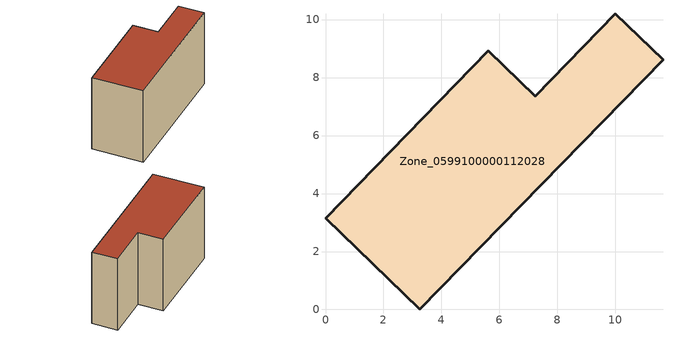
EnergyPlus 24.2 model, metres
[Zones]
Zone_0599100000112028
 floor ground (C_G): 3.25,0 0,3.15 5.62,8.92 7.23,7.36 10,10.21 11.64,8.62 z0
 wall outside (C_F): 3.25,0 11.64,8.62 10,10.21 7.23,7.36 5.62,8.92 0,3.15 3.25,0 z0:7.04
 roof outside (C_R): 0,3.15 3.25,0 11.64,8.62 10,10.21 7.23,7.36 5.62,8.92 z7.04
[BUILDING]
Pand.0599100000112028: North Axis=0; Terrain=City; Loads Convergence Tolerance Value=0.04; Temperature Convergence Tolerance Value=0.4; Solar Distribution=FullExterior; Maximum Number of Warmup Days=25; Minimum Number of Warmup Days=1
[Site:Location]
Rotterdam.The.Hague.AP_ZH_NLD Design_Conditions: Latitude=51.96; Longitude=4.45; Time Zone=1; Elevation=-4.5
[SITE:GROUNDTEMPERATURE:BUILDINGSURFACE]
18, 18, 18, 18, 18, 18, 18, 18, 18, 18, 18, 18
[MATERIAL] Thermal Absorptance=0.9; Solar Absorptance=0.7; Visible Absorptance=0.7
Name | Roughness | Thickness | Conductivity | Density | Specific Heat
G.TI.1946 | MediumSmooth | 0.15 | 1 | 540 | 1210
F.TI.1946 | Rough | 0.3 | 0.857143 | 1920 | 840
R.TI.1946 | MediumRough | 0.2 | 0.1 | 1500 | 1000
[CONSTRUCTION]
C_G: G.TI.1946
C_F: F.TI.1946
C_R: R.TI.1946
[ZONE]
Zone_0599100000112028: Type=1; Multiplier=1; Ceiling Height=Autocalculate; Volume=Autocalculate; Floor Area=autocalculate; Part of Total Floor Area=Yes
[ZONEINFILTRATION:DESIGNFLOWRATE]
Infil_Zone_0599100000112028: Zone or ZoneList or Space or SpaceList=Zone_0599100000112028; Schedule=AlwaysOn; Design Flow Rate Calculation Method=Flow/Area; Flow Rate per Floor Area=0.003; Constant Term Coefficient=1; Temperature Term Coefficient=0; Velocity Term Coefficient=0; Velocity Squared Term Coefficient=0
[HVACTEMPLATE:ZONE:IDEALLOADSAIRSYSTEM]
Zone_0599100000112028: Maximum Heating Supply Air Temperature=50; Minimum Cooling Supply Air Temperature=13; Maximum Heating Supply Air Humidity Ratio=0.0156; Minimum Cooling Supply Air Humidity Ratio=0.0077; Heating Limit=NoLimit; Cooling Limit=NoLimit; Dehumidification Control Type=ConstantSensibleHeatRatio; Cooling Sensible Heat Ratio=0.7; Dehumidification Setpoint=60; Humidification Control Type=None; Humidification Setpoint=30; Outdoor Air Method=None; Outdoor Air Flow Rate per Person=0.00944; Outdoor Air Flow Rate per Zone Floor Area=0; Outdoor Air Flow Rate per Zone=0; Demand Controlled Ventilation Type=None; Outdoor Air Economizer Type=NoEconomizer; Heat Recovery Type=None; Sensible Heat Recovery Effectiveness=0.7; Latent Heat Recovery Effectiveness=0.65
[ZONECONTROL:THERMOSTAT]
ThermostatControl_Zone_0599100000112028: Zone or ZoneList=Zone_0599100000112028; Control Type Schedule=DualSetpointControlType; Control 1=Thermostat_Zone_0599100000112028; Temperature Difference Between Cutout And Setpoint=0
[THERMOSTATSETPOINT:DUALSETPOINT]
Thermostat_Zone_0599100000112028: Heating Setpoint Temperature Schedule=HeatingSetpoint_Zone_0599100000112028; Cooling Setpoint Temperature Schedule=CoolingSetpoint_Zone_0599100000112028
[SCHEDULE:COMPACT]
HeatingSetpoint_Zone_0599100000112028: Through: 12/31, For: AllDays, Until: 24:00, 21
CoolingSetpoint_Zone_0599100000112028: Through: 12/31, For: AllDays, Until: 24:00, 24
DualSetpointControlType: Through: 12/31, For: AllDays, Until: 24:00, 4
AlwaysOn: Through: 12/31, For: AllDays, Until: 24:00, 1
